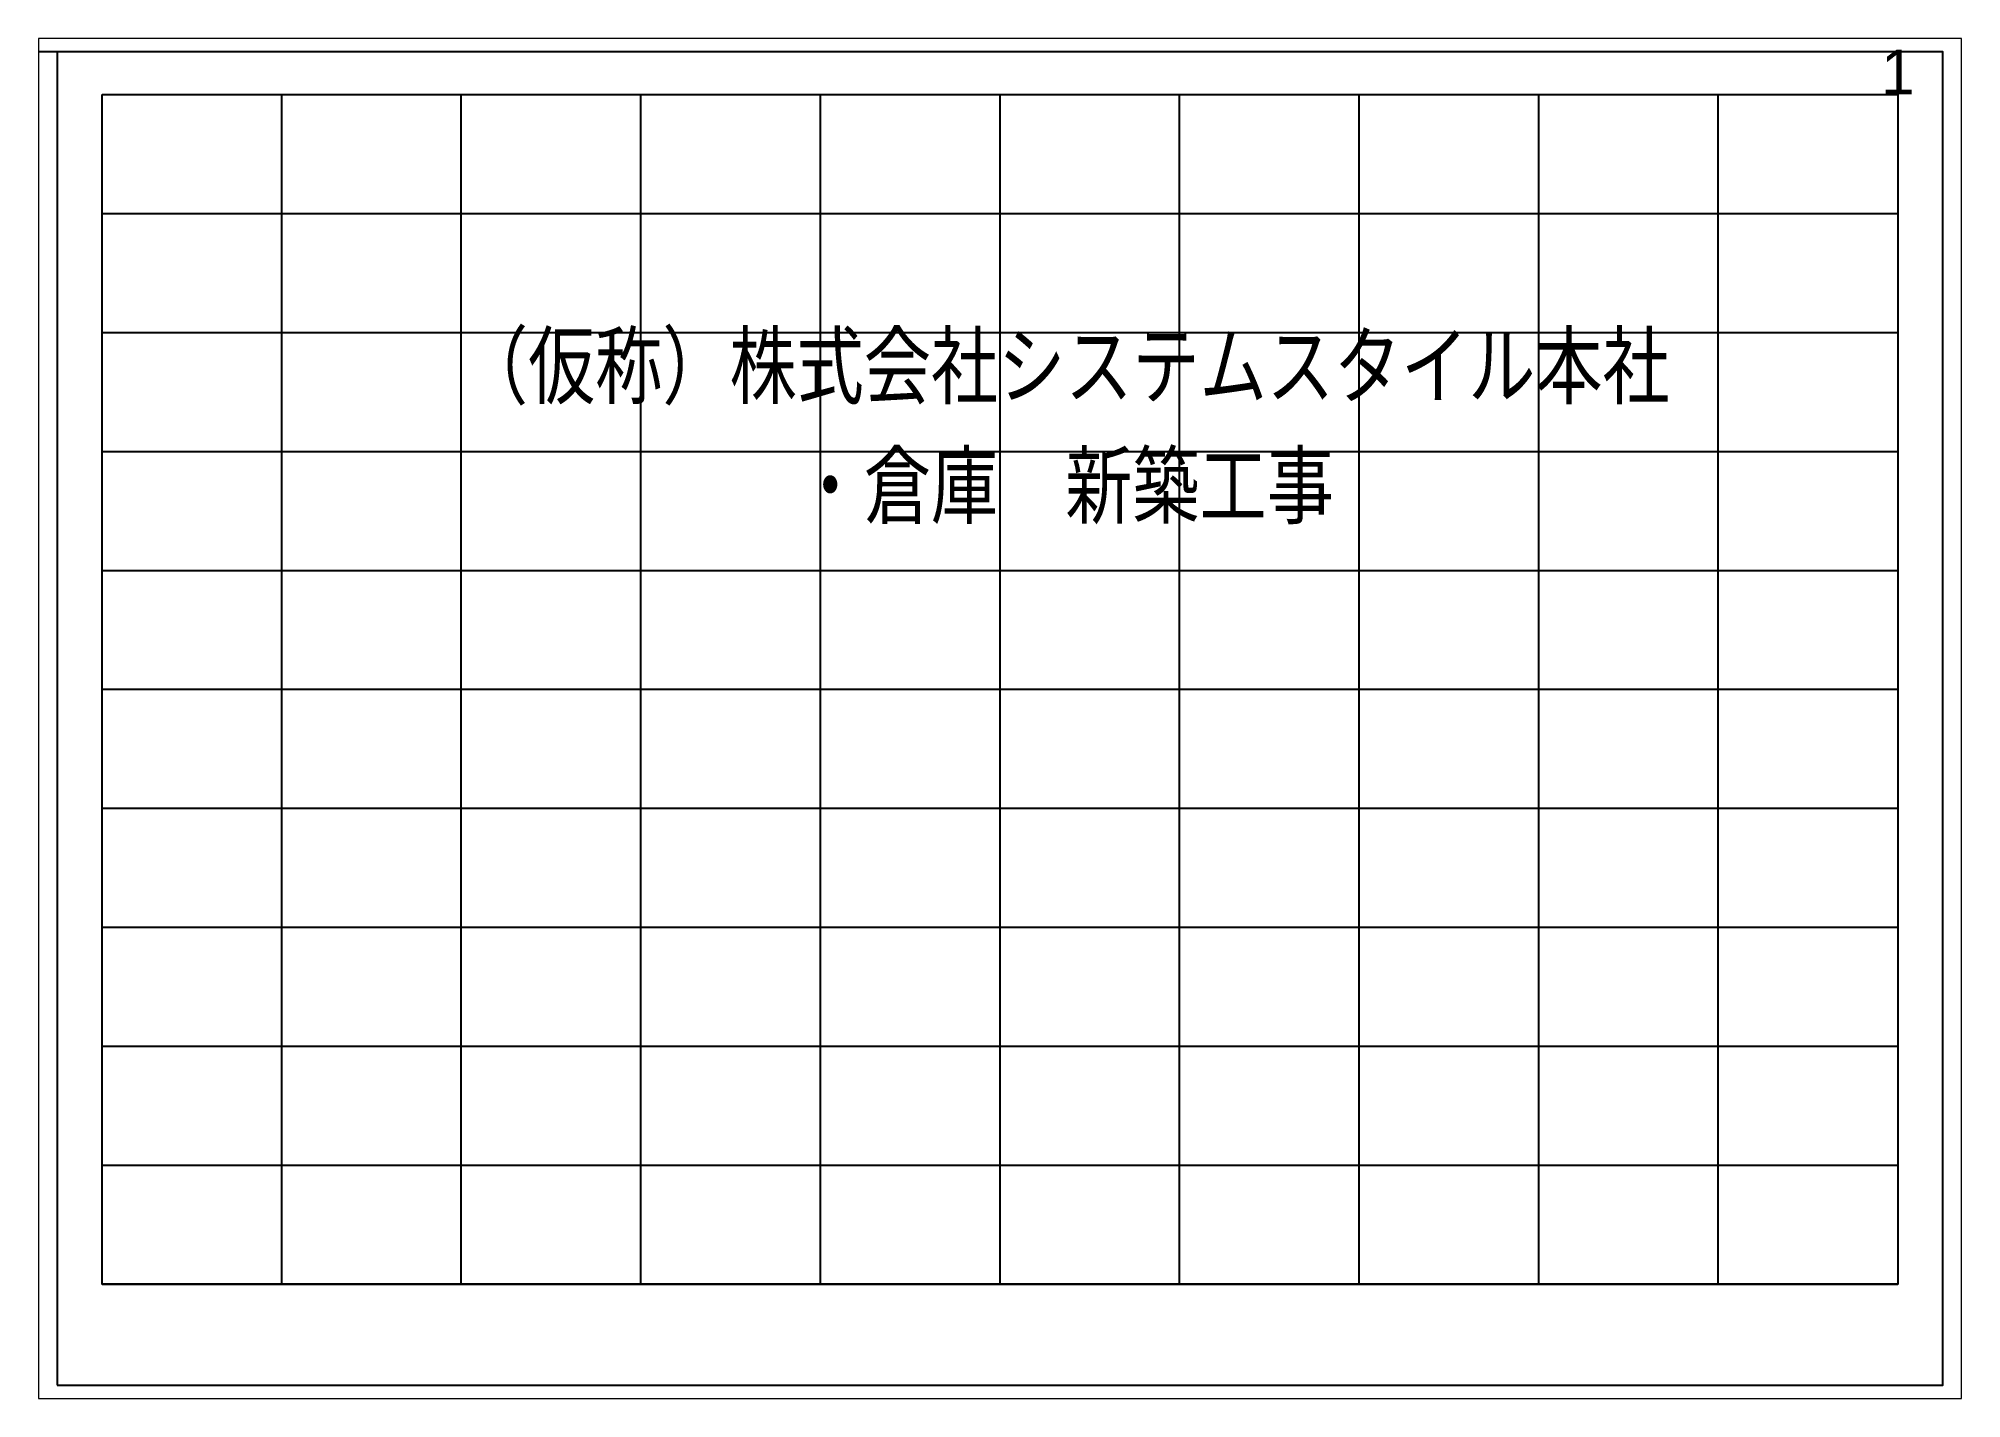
# Paper-space layout '01' of a CAD drawing. Extents: x -23 to 863, y -16 to 610.
# The model-space entities are those that its viewports show. They can reach past a viewport. Long polylines and large blocks are cut down to what shows.
import ezdxf

# ---------------------------------------------------------------- set-up
doc = ezdxf.new("R2010")
doc.units = 0
doc.header["$MEASUREMENT"] = 0
doc.layers.get('Defpoints').update_dxf_attribs({"color": 251, "linetype": 'CONTINUOUS'})
doc.layers.add('99_レイアウト枠', color=251, linetype='CONTINUOUS', plot=False)
doc.layers.add('99_頁番号', color=6, linetype='CONTINUOUS')
doc.styles.add('DRACAD', font='txt', dxfattribs={"width": 0.85, "bigfont": 'extfont2'})
doc.styles.get("Standard").update_dxf_attribs({"font": 'Osaka.ttc'})
doc.dimstyles.get("Standard").update_dxf_attribs({"dimtxt": 0.18, "dimasz": 0.18, "dimexe": 0.18, "dimexo": 0.0625, "dimgap": 0.09, "dimtad": 0, "dimtih": 1, "dimtoh": 1, "dimdec": 4, "dimzin": 0, "dimdsep": 46, "dimtxsty": 'Standard', "dimcen": 0.09, "dimadec": 0, "dimazin": 0, "dimtfac": 1, "dimtdec": 4, "dimtofl": 0, "dimtmove": 0, "dimatfit": 3, "dimfxl": 1, "dimtolj": 1, "dimtzin": 0, "dimarcsym": 0})

# ---------------------------------------------------------------- blocks, each defined once
blk = doc.blocks.new('*D7831')
at = {"layer": '99_レイアウト枠', "color": 0, "lineweight": -2}
for p, q in [((0, 0), (-66617, 0)), ((-66616, 0), (-66616, -79695)), ((-66616, -170000), (-66616, -90305)), ((0, -170000), (-66617, -170000))]:
    blk.add_line(p, q, dxfattribs=at)
at = {"layer": '99_レイアウト枠', "color": 0}
for points in [[(-66616, 0), (-66616, 0), (-66616, 0)], [(-66616, -170000), (-66616, -170000), (-66616, -170000)]]:
    blk.add_solid(points, dxfattribs=at)
at = {"layer": 'Defpoints', "color": 0}
for p in [(0, 0), (-66616, -170000), (0, -170000)]:
    blk.add_point(p, dxfattribs=at)
at = {"layer": '99_レイアウト枠', "color": 0, "insert": (-66616, -85000), "char_height": 10000, "attachment_point": 5}
blk.add_mtext('\\A1;170000', dxfattribs=at)

msp = doc.modelspace()

# ---------------------------------------------------------------- linework, layer by layer
at = {"layer": '99_レイアウト枠'}
for p, q in [((5000, -137250), (5000, -4750)), ((25000, -137250), (25000, -4750)), ((45000, -137250), (45000, -4750)), ((65000, -137250), (65000, -4750)), ((85000, -137250), (85000, -4750)), ((105000, -137250), (105000, -4750)), ((125000, -137250), (125000, -4750)), ((145000, -137250), (145000, -4750)), ((165000, -137250), (165000, -4750)), ((185000, -137250), (185000, -4750)), ((5000, -18000), (205000, -18000)), ((5000, -31250), (205000, -31250)), ((5000, -44500), (205000, -44500)), ((5000, -57750), (205000, -57750)), ((5000, -71000), (205000, -71000)), ((5000, -84250), (205000, -84250)), ((5000, -97500), (205000, -97500)), ((5000, -110750), (205000, -110750)), ((5000, -124000), (205000, -124000)), ((5000, -137250), (205000, -137250))]:
    msp.add_line(p, q, dxfattribs=at)
for points in [[(0, -148500), (210000, -148500), (210000, 0), (0, 0)], [(5000, -4750), (205000, -4750), (205000, -137250), (5000, -137250)]]:
    msp.add_lwpolyline(points, close=True, dxfattribs=at)

# ---------------------------------------------------------------- texts
at = {"layer": '99_レイアウト枠', "insert": (205000, -4750), "char_height": 5000, "attachment_point": 8}
msp.add_mtext('1', dxfattribs=at)
at = {"layer": '99_頁番号', "insert": (45000, -31250), "char_height": 8000, "width": 134539.655, "attachment_point": 1, "style": 'DRACAD'}
msp.add_mtext('\\pxqc;（仮称）株式会社システムスタイル本社・倉庫\u3000新築工事', dxfattribs=at)

# ---------------------------------------------------------------- dimensions: what is measured, and where the dimension line sits
at = {"layer": '99_レイアウト枠'}
dim = msp.add_linear_dim(base=(-66616.4, -170000), p1=(0, 0), p2=(0, -170000), angle=90, dimstyle='Standard', override={"dimtxt": 10000, "dimdec": 0}, dxfattribs=at)
dim.commit()
dim.dimension.update_dxf_attribs({"geometry": '*D7831', "text_midpoint": (-66616.4, -85000)})

psp = doc.layouts.new('01')

# ---------------------------------------------------------------- viewports
at = {"layer": 'Defpoints'}
psp.add_viewport(center=(420, 297), size=(885.46, 626.16), view_center_point=(105000, -74250), view_height=151474.0693, dxfattribs=at)

doc.saveas('drawing.dxf')
